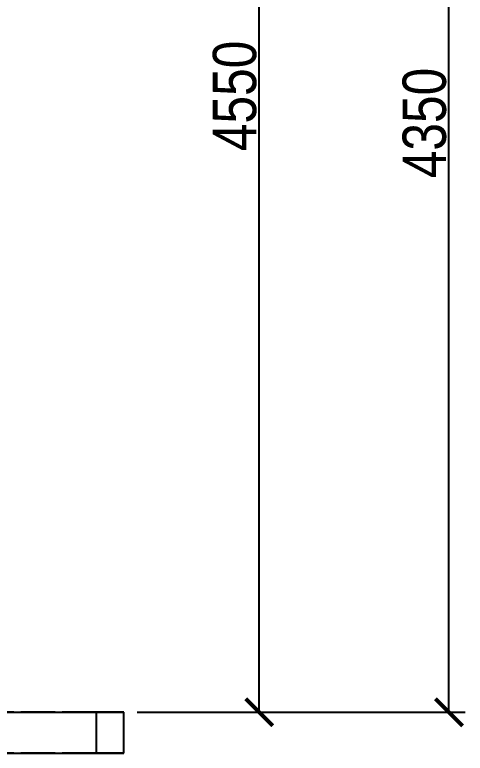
# Model space of a CAD drawing. Header units: millimetres. Extents: x -13 to 234, y -140 to 87.
# Drawn here: x 45.73 to 62.35, y 27.5 to 54.76 of the extents above; entities that cross this region are included whole.
import ezdxf

# ---------------------------------------------------------------- set-up
doc = ezdxf.new("R2010")
doc.units = ezdxf.units.MM
doc.linetypes.add('DASHED', pattern=[1.524, 1.27, -0.254])
for name, color, linetype in [('DIMS', 3, 'CONTINUOUS'), ('HIDDEN', 8, 'DASHED'), ('VISIBLE', 7, 'CONTINUOUS')]:
    doc.layers.add(name, color=color, linetype=linetype)
doc.styles.add('OpenSansCondensed-Light', font='OpenSansCondensed-Light.ttf')
doc.dimstyles.new('EZDXF', dxfattribs={"dimtxt": 0.25, "dimasz": 0.175, "dimexe": 0.375, "dimexo": 0.125, "dimgap": 0.1, "dimtad": 1, "dimlfac": 100, "dimzin": 12, "dimdsep": 46, "dimtxsty": 'OpenSansCondensed-Light', "dimblk": 'ARCHTICK', "dimcen": 2.5, "dimazin": 3, "dimtfac": 0.5, "dimtmove": 2, "dimatfit": 3})

# ---------------------------------------------------------------- blocks, each defined once
blk = doc.blocks.new('_ARCHTICK')
at = {"color": 0, "linetype": 'BYBLOCK', "const_width": 0.15}
blk.add_lwpolyline([(-0.5, -0.5), (0.5, 0.5)], dxfattribs=at)

msp = doc.modelspace()

# ---------------------------------------------------------------- linework, layer by layer
at = {"layer": 'HIDDEN'}
for points in [[(48.75, 29.01), (1.75, 29.01)], [(49.75, 29.01), (49.73413, 29.01), (49.71825, 29.01), (49.70238, 29.01), (49.68651, 29.01), (49.67063, 29.01), (49.65476, 29.01), (49.63889, 29.01), (49.62302, 29.01), (49.60714, 29.01), (49.59127, 29.01), (49.5754, 29.01), (49.55952, 29.01), (49.54365, 29.01), (49.52778, 29.01), (49.5119, 29.01), (49.49603, 29.01), (49.48016, 29.01), (49.46429, 29.01), (49.44841, 29.01), (49.43254, 29.01), (49.41667, 29.01), (49.40079, 29.01), (49.38492, 29.01), (49.36905, 29.01), (49.35317, 29.01), (49.3373, 29.01), (49.32143, 29.01), (49.30556, 29.01), (49.28968, 29.01), (49.27381, 29.01), (49.25794, 29.01), (49.24206, 29.01), (49.22619, 29.01), (49.21032, 29.01), (49.19444, 29.01), (49.17857, 29.01), (49.1627, 29.01), (49.14683, 29.01), (49.13095, 29.01), (49.11508, 29.01), (49.09921, 29.01), (49.08333, 29.01), (49.06746, 29.01), (49.05159, 29.01), (49.03571, 29.01), (49.01984, 29.01), (49.00397, 29.01), (48.9881, 29.01), (48.97222, 29.01), (48.95635, 29.01), (48.94048, 29.01), (48.9246, 29.01), (48.90873, 29.01), (48.89286, 29.01), (48.87698, 29.01), (48.86111, 29.01), (48.84524, 29.01), (48.82937, 29.01), (48.81349, 29.01), (48.79762, 29.01), (48.78175, 29.01), (48.76587, 29.01), (48.75, 29.01)], [(48.75, 27.5), (48.75, 29.01)], [(49.75, 27.5), (49.75, 29.01)], [(48.75, 27.5), (1.75, 27.5)], [(49.75, 27.5), (49.73413, 27.5), (49.71825, 27.5), (49.70238, 27.5), (49.68651, 27.5), (49.67063, 27.5), (49.65476, 27.5), (49.63889, 27.5), (49.62302, 27.5), (49.60714, 27.5), (49.59127, 27.5), (49.5754, 27.5), (49.55952, 27.5), (49.54365, 27.5), (49.52778, 27.5), (49.5119, 27.5), (49.49603, 27.5), (49.48016, 27.5), (49.46429, 27.5), (49.44841, 27.5), (49.43254, 27.5), (49.41667, 27.5), (49.40079, 27.5), (49.38492, 27.5), (49.36905, 27.5), (49.35317, 27.5), (49.3373, 27.5), (49.32143, 27.5), (49.30556, 27.5), (49.28968, 27.5), (49.27381, 27.5), (49.25794, 27.5), (49.24206, 27.5), (49.22619, 27.5), (49.21032, 27.5), (49.19444, 27.5), (49.17857, 27.5), (49.1627, 27.5), (49.14683, 27.5), (49.13095, 27.5), (49.11508, 27.5), (49.09921, 27.5), (49.08333, 27.5), (49.06746, 27.5), (49.05159, 27.5), (49.03571, 27.5), (49.01984, 27.5), (49.00397, 27.5), (48.9881, 27.5), (48.97222, 27.5), (48.95635, 27.5), (48.94048, 27.5), (48.9246, 27.5), (48.90873, 27.5), (48.89286, 27.5), (48.87698, 27.5), (48.86111, 27.5), (48.84524, 27.5), (48.82937, 27.5), (48.81349, 27.5), (48.79762, 27.5), (48.78175, 27.5), (48.76587, 27.5), (48.75, 27.5)]]:
    msp.add_lwpolyline(points, dxfattribs=at)
at = {"layer": 'VISIBLE'}
for points in [[(1.75, 29.01), (48.75, 29.01)], [(48.75, 29.01), (48.76587, 29.01), (48.78175, 29.01), (48.79762, 29.01), (48.81349, 29.01), (48.82937, 29.01), (48.84524, 29.01), (48.86111, 29.01), (48.87698, 29.01), (48.89286, 29.01), (48.90873, 29.01), (48.9246, 29.01), (48.94048, 29.01), (48.95635, 29.01), (48.97222, 29.01), (48.9881, 29.01), (49.00397, 29.01), (49.01984, 29.01), (49.03571, 29.01), (49.05159, 29.01), (49.06746, 29.01), (49.08333, 29.01), (49.09921, 29.01), (49.11508, 29.01), (49.13095, 29.01), (49.14683, 29.01), (49.1627, 29.01), (49.17857, 29.01), (49.19444, 29.01), (49.21032, 29.01), (49.22619, 29.01), (49.24206, 29.01), (49.25794, 29.01), (49.27381, 29.01), (49.28968, 29.01), (49.30556, 29.01), (49.32143, 29.01), (49.3373, 29.01), (49.35317, 29.01), (49.36905, 29.01), (49.38492, 29.01), (49.40079, 29.01), (49.41667, 29.01), (49.43254, 29.01), (49.44841, 29.01), (49.46429, 29.01), (49.48016, 29.01), (49.49603, 29.01), (49.5119, 29.01), (49.52778, 29.01), (49.54365, 29.01), (49.55952, 29.01), (49.5754, 29.01), (49.59127, 29.01), (49.60714, 29.01), (49.62302, 29.01), (49.63889, 29.01), (49.65476, 29.01), (49.67063, 29.01), (49.68651, 29.01), (49.70238, 29.01), (49.71825, 29.01), (49.73413, 29.01), (49.75, 29.01)], [(48.75, 27.5), (48.75, 29.01)], [(49.75, 27.5), (49.75, 29.01)], [(1.75, 27.5), (48.75, 27.5)], [(48.75, 27.5), (48.76587, 27.5), (48.78175, 27.5), (48.79762, 27.5), (48.81349, 27.5), (48.82937, 27.5), (48.84524, 27.5), (48.86111, 27.5), (48.87698, 27.5), (48.89286, 27.5), (48.90873, 27.5), (48.9246, 27.5), (48.94048, 27.5), (48.95635, 27.5), (48.97222, 27.5), (48.9881, 27.5), (49.00397, 27.5), (49.01984, 27.5), (49.03571, 27.5), (49.05159, 27.5), (49.06746, 27.5), (49.08333, 27.5), (49.09921, 27.5), (49.11508, 27.5), (49.13095, 27.5), (49.14683, 27.5), (49.1627, 27.5), (49.17857, 27.5), (49.19444, 27.5), (49.21032, 27.5), (49.22619, 27.5), (49.24206, 27.5), (49.25794, 27.5), (49.27381, 27.5), (49.28968, 27.5), (49.30556, 27.5), (49.32143, 27.5), (49.3373, 27.5), (49.35317, 27.5), (49.36905, 27.5), (49.38492, 27.5), (49.40079, 27.5), (49.41667, 27.5), (49.43254, 27.5), (49.44841, 27.5), (49.46429, 27.5), (49.48016, 27.5), (49.49603, 27.5), (49.5119, 27.5), (49.52778, 27.5), (49.54365, 27.5), (49.55952, 27.5), (49.5754, 27.5), (49.59127, 27.5), (49.60714, 27.5), (49.62302, 27.5), (49.63889, 27.5), (49.65476, 27.5), (49.67063, 27.5), (49.68651, 27.5), (49.70238, 27.5), (49.71825, 27.5), (49.73413, 27.5), (49.75, 27.5)]]:
    msp.add_lwpolyline(points, dxfattribs=at)

# ---------------------------------------------------------------- dimensions: what is measured, and where the dimension line sits
at = {"layer": 'DIMS'}
for base, p2 in [((54.75, 29.01), (49.75, 74.51)), ((61.75, 29.01), (49.75, 72.51))]:
    msp.add_linear_dim(base=base, p1=(49.75, 29.01), p2=p2, angle=90, dimstyle='EZDXF', override={"dimtxt": 1.6, "dimasz": 1, "dimexe": 0.6, "dimexo": 0.5, "dimdec": 2}, dxfattribs=at).render()

doc.saveas('drawing.dxf')
